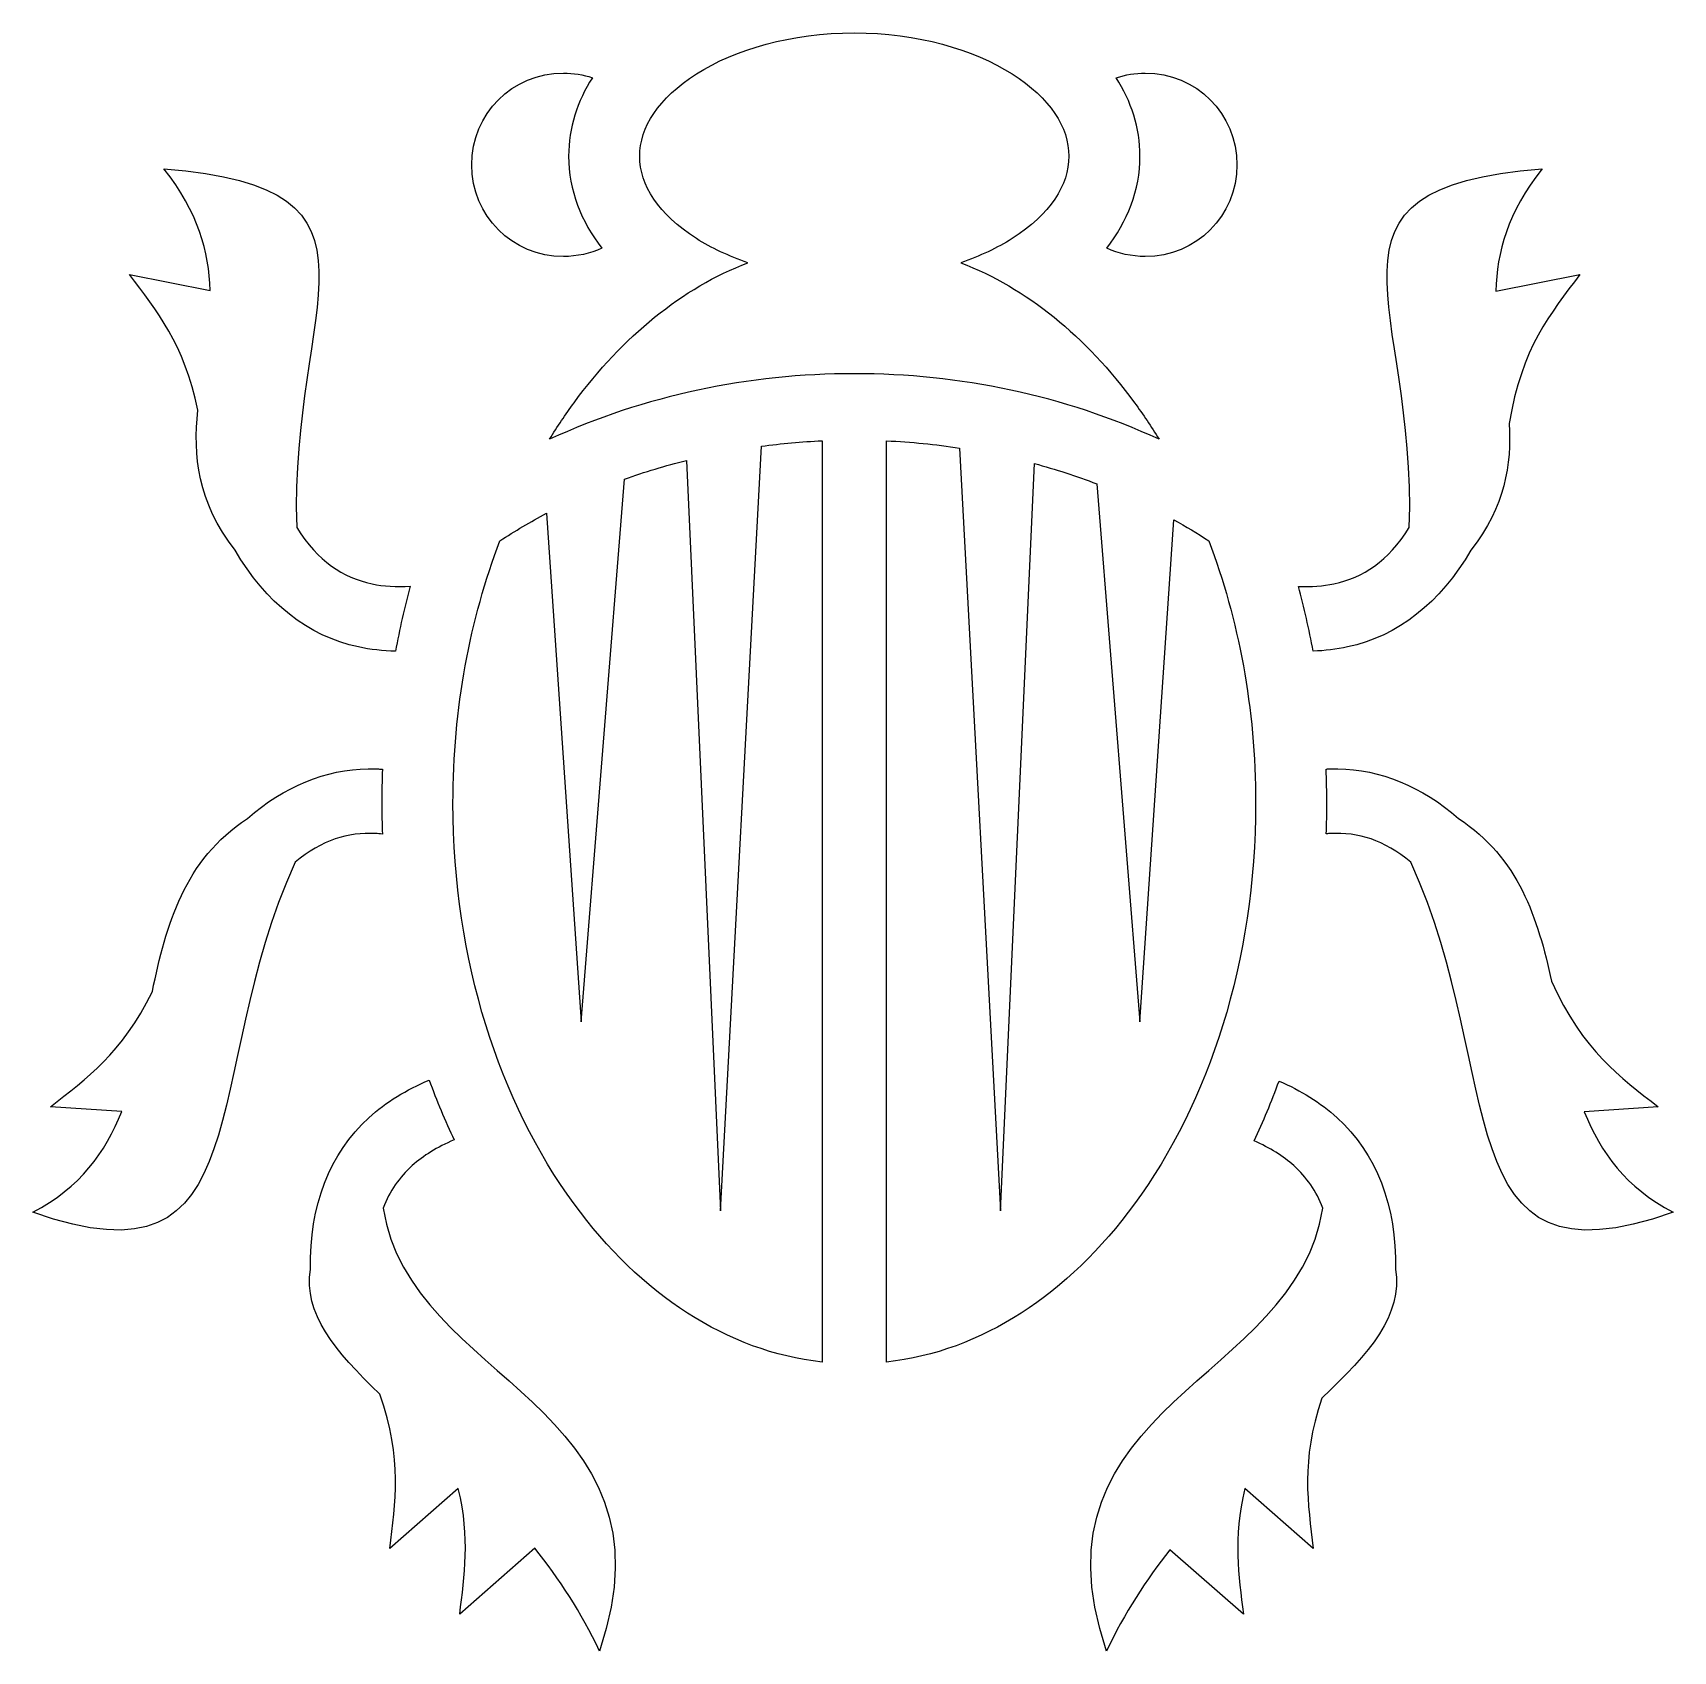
# Model space of a CAD drawing. Header units: centimetres. Extents: x -10 to 10, y -9.8 to 9.9.
import ezdxf

# ---------------------------------------------------------------- set-up
doc = ezdxf.new("R2010")
doc.units = ezdxf.units.CM
doc.header["$MEASUREMENT"] = 0
doc.layers.add('Layer 1', color=7, linetype='Continuous')

msp = doc.modelspace()

# ---------------------------------------------------------------- linework, layer by layer
at = {"layer": 'Layer 1'}
for points, knots in [([(-0.01518, 9.92786), (-0.78306, 9.92786), (-1.47196, 9.72491), (-1.93973, 9.42758), (-1.93973, 9.42758), (-2.4075, 9.1303), (-2.63213, 8.77368), (-2.63213, 8.42272), (-2.63213, 8.42272), (-2.63213, 8.0718), (-2.4075, 7.71514), (-1.93973, 7.41786), (-1.93973, 7.41786), (-1.76068, 7.30401), (-1.549, 7.20432), (-1.31311, 7.12424), (-1.31311, 7.12424), (-2.11396, 6.81608), (-2.83942, 6.22648), (-3.43374, 5.41576), (-3.43374, 5.41576), (-3.53789, 5.27365), (-3.6375, 5.12459), (-3.73254, 4.96962), (-3.73254, 4.96962), (-2.58022, 5.50317), (-1.29776, 5.77031), (-0.01501, 5.77031), (-0.01501, 5.77031), (1.26774, 5.77031), (2.55024, 5.50318), (3.70252, 4.96967), (3.70252, 4.96967), (3.60752, 5.12464), (3.50796, 5.2737), (3.40384, 5.41581), (3.40384, 5.41581), (2.80957, 6.22657), (2.08411, 6.81621), (1.2833, 7.12429), (1.2833, 7.12429), (1.51902, 7.20441), (1.73045, 7.30414), (1.90937, 7.41786), (1.90937, 7.41786), (2.3771, 7.71514), (2.60177, 8.0718), (2.60177, 8.42272), (2.60177, 8.42272), (2.60177, 8.77364), (2.3771, 9.1303), (1.90937, 9.42758), (1.90937, 9.42758), (1.44156, 9.72486), (0.75279, 9.92786), (-0.01518, 9.92786)], [0, 0, 0, 0, 0.06666667, 0.06666667, 0.06666667, 0.06666667, 0.13333333, 0.13333333, 0.13333333, 0.13333333, 0.2, 0.2, 0.2, 0.2, 0.26666667, 0.26666667, 0.26666667, 0.26666667, 0.33333333, 0.33333333, 0.33333333, 0.33333333, 0.4, 0.4, 0.4, 0.4, 0.46666667, 0.46666667, 0.46666667, 0.46666667, 0.53333333, 0.53333333, 0.53333333, 0.53333333, 0.6, 0.6, 0.6, 0.6, 0.66666667, 0.66666667, 0.66666667, 0.66666667, 0.73333333, 0.73333333, 0.73333333, 0.73333333, 0.8, 0.8, 0.8, 0.8, 0.86666667, 0.86666667, 0.86666667, 0.86666667, 1, 1, 1, 1]), ([(-3.56353, 9.43647), (-4.18593, 9.43647), (-4.68212, 8.94028), (-4.68212, 8.31788), (-4.68212, 8.31788), (-4.68212, 7.69548), (-4.18597, 7.19933), (-3.56353, 7.19933), (-3.56353, 7.19933), (-3.39536, 7.19933), (-3.23652, 7.23585), (-3.09407, 7.30095), (-3.09407, 7.30095), (-3.3464, 7.62615), (-3.50027, 8.00634), (-3.50027, 8.4227), (-3.50027, 8.4227), (-3.50027, 8.7708), (-3.39291, 9.09372), (-3.21037, 9.38033), (-3.21037, 9.38033), (-3.32119, 9.41659), (-3.43976, 9.43641), (-3.56353, 9.43641), (-3.56353, 9.43641), (-3.56353, 9.43641), (-3.56353, 9.43647), (-3.56353, 9.43647)], [0, 0, 0, 0, 0.125, 0.125, 0.125, 0.125, 0.25, 0.25, 0.25, 0.25, 0.375, 0.375, 0.375, 0.375, 0.5, 0.5, 0.5, 0.5, 0.625, 0.625, 0.625, 0.625, 0.75, 0.75, 0.75, 0.75, 1, 1, 1, 1]), ([(3.53406, 9.43647), (3.41009, 9.43647), (3.29117, 9.41652), (3.18019, 9.38005), (3.18019, 9.38005), (3.36265, 9.09356), (3.46988, 8.77072), (3.46988, 8.42271), (3.46988, 8.42271), (3.46988, 8.00651), (3.31614, 7.62641), (3.06397, 7.3013), (3.06397, 7.3013), (3.20658, 7.23594), (3.3656, 7.19934), (3.53402, 7.19934), (3.53402, 7.19934), (4.15642, 7.19934), (4.65257, 7.69545), (4.65257, 8.31789), (4.65257, 8.31789), (4.65257, 8.94037), (4.15642, 9.43648), (3.53398, 9.43648), (3.53398, 9.43648), (3.53398, 9.43648), (3.53406, 9.43647), (3.53406, 9.43647)], [0, 0, 0, 0, 0.125, 0.125, 0.125, 0.125, 0.25, 0.25, 0.25, 0.25, 0.375, 0.375, 0.375, 0.375, 0.5, 0.5, 0.5, 0.5, 0.625, 0.625, 0.625, 0.625, 0.75, 0.75, 0.75, 0.75, 1, 1, 1, 1]), ([(-8.43857, 8.26745), (-8.01697, 7.74271), (-7.88684, 7.25483), (-7.87402, 6.78483), (-7.87402, 6.78483), (-7.87402, 6.78483), (-8.85696, 6.98142), (-8.85696, 6.98142), (-8.85696, 6.98142), (-8.52105, 6.53233), (-8.18936, 6.13836), (-8.02469, 5.32464), (-8.02469, 5.32464), (-8.07727, 4.76971), (-8.03144, 4.21216), (-7.56873, 3.61781), (-7.56873, 3.61781), (-7.19875, 2.97572), (-6.67426, 2.56838), (-6.06468, 2.43669), (-6.06468, 2.43669), (-5.91642, 2.40464), (-5.76541, 2.38845), (-5.61213, 2.38503), (-5.61213, 2.38503), (-5.5625, 2.65533), (-5.50228, 2.91993), (-5.4319, 3.17834), (-5.4319, 3.17834), (-5.60129, 3.16725), (-5.75731, 3.17653), (-5.89828, 3.20701), (-5.89828, 3.20701), (-6.25713, 3.28451), (-6.55441, 3.47908), (-6.81695, 3.89393), (-6.81695, 3.89393), (-6.91706, 6.62388), (-5.45476, 8.04191), (-8.43852, 8.26734), (-8.43852, 8.26734), (-8.43852, 8.26734), (-8.43857, 8.26745), (-8.43857, 8.26745)], [0, 0, 0, 0, 0.08333333, 0.08333333, 0.08333333, 0.08333333, 0.16666667, 0.16666667, 0.16666667, 0.16666667, 0.25, 0.25, 0.25, 0.25, 0.33333333, 0.33333333, 0.33333333, 0.33333333, 0.41666667, 0.41666667, 0.41666667, 0.41666667, 0.5, 0.5, 0.5, 0.5, 0.58333333, 0.58333333, 0.58333333, 0.58333333, 0.66666667, 0.66666667, 0.66666667, 0.66666667, 0.75, 0.75, 0.75, 0.75, 0.83333333, 0.83333333, 0.83333333, 0.83333333, 1, 1, 1, 1]), ([(8.37646, 8.26745), (5.39274, 8.04198), (6.85504, 6.624), (6.75489, 3.89396), (6.75489, 3.89396), (6.49248, 3.47915), (6.19511, 3.28463), (5.8363, 3.20704), (5.8363, 3.20704), (5.70431, 3.17858), (5.55951, 3.16812), (5.4026, 3.176), (5.4026, 3.176), (5.4726, 2.91865), (5.53269, 2.65501), (5.58211, 2.38594), (5.58211, 2.38594), (5.72443, 2.39087), (5.86476, 2.40694), (6.00274, 2.43675), (6.00274, 2.43675), (6.6124, 2.56844), (7.13706, 2.97595), (7.50708, 3.6183), (7.50708, 3.6183), (7.92467, 4.15485), (8.00196, 4.66137), (7.97439, 5.16308), (7.97439, 5.16308), (8.12611, 6.08816), (8.47863, 6.50373), (8.83609, 6.98153), (8.83609, 6.98153), (8.83609, 6.98153), (7.81111, 6.77659), (7.81111, 6.77659), (7.81111, 6.77659), (7.82266, 7.24908), (7.95246, 7.73971), (8.3765, 8.26744), (8.3765, 8.26744), (8.3765, 8.26744), (8.37646, 8.26745), (8.37646, 8.26745)], [0, 0, 0, 0, 0.08333333, 0.08333333, 0.08333333, 0.08333333, 0.16666667, 0.16666667, 0.16666667, 0.16666667, 0.25, 0.25, 0.25, 0.25, 0.33333333, 0.33333333, 0.33333333, 0.33333333, 0.41666667, 0.41666667, 0.41666667, 0.41666667, 0.5, 0.5, 0.5, 0.5, 0.58333333, 0.58333333, 0.58333333, 0.58333333, 0.66666667, 0.66666667, 0.66666667, 0.66666667, 0.75, 0.75, 0.75, 0.75, 0.83333333, 0.83333333, 0.83333333, 0.83333333, 1, 1, 1, 1]), ([(-0.40903, 4.95178), (-0.65672, 4.94048), (-0.90366, 4.91796), (-1.14891, 4.88537), (-1.14891, 4.88537), (-1.14891, 4.88537), (-1.64725, -4.44008), (-1.64725, -4.44008), (-1.64725, -4.44008), (-1.64725, -4.44008), (-2.064, 4.71193), (-2.064, 4.71193), (-2.064, 4.71193), (-2.31975, 4.64826), (-2.57158, 4.57227), (-2.81796, 4.48405), (-2.81796, 4.48405), (-2.81796, 4.48405), (-3.34675, -2.13463), (-3.34675, -2.13463), (-3.34675, -2.13463), (-3.34675, -2.13463), (-3.76885, 4.06701), (-3.76885, 4.06701), (-3.76885, 4.06701), (-3.96426, 3.96399), (-4.15435, 3.85225), (-4.33803, 3.73144), (-4.33803, 3.73144), (-4.70173, 2.77887), (-4.91092, 1.68925), (-4.91092, 0.5303), (-4.91092, 0.5303), (-4.91092, -1.39188), (-4.33609, -3.12419), (-3.43378, -4.35528), (-3.43378, -4.35528), (-2.62264, -5.46194), (-1.567, -6.1564), (-0.40907, -6.28552), (-0.40907, -6.28552), (-0.40907, -6.28552), (-0.40907, 4.95178), (-0.40907, 4.95178), (-0.40907, 4.95178), (-0.40907, 4.95178), (-0.40903, 4.95178), (-0.40903, 4.95178)], [0, 0, 0, 0, 0.07692308, 0.07692308, 0.07692308, 0.07692308, 0.15384615, 0.15384615, 0.15384615, 0.15384615, 0.23076923, 0.23076923, 0.23076923, 0.23076923, 0.30769231, 0.30769231, 0.30769231, 0.30769231, 0.38461538, 0.38461538, 0.38461538, 0.38461538, 0.46153846, 0.46153846, 0.46153846, 0.46153846, 0.53846154, 0.53846154, 0.53846154, 0.53846154, 0.61538462, 0.61538462, 0.61538462, 0.61538462, 0.69230769, 0.69230769, 0.69230769, 0.69230769, 0.76923077, 0.76923077, 0.76923077, 0.76923077, 0.84615385, 0.84615385, 0.84615385, 0.84615385, 1, 1, 1, 1]), ([(0.37901, 4.95178), (0.37901, 4.95178), (0.37901, -6.28556), (0.37901, -6.28556), (0.37901, -6.28556), (1.53707, -6.15644), (2.59266, -5.46202), (3.40384, -4.35524), (3.40384, -4.35524), (4.30623, -3.12419), (4.88107, -1.39189), (4.88107, 0.53034), (4.88107, 0.53034), (4.88107, 1.68928), (4.67192, 2.77903), (4.30809, 3.73173), (4.30809, 3.73173), (4.16995, 3.82252), (4.02809, 3.9082), (3.88321, 3.98895), (3.88321, 3.98895), (3.88321, 3.98895), (3.46638, -2.1346), (3.46638, -2.1346), (3.46638, -2.1346), (3.46638, -2.1346), (2.94211, 4.42716), (2.94211, 4.42716), (2.94211, 4.42716), (2.69416, 4.52204), (2.44031, 4.60427), (2.18199, 4.67376), (2.18199, 4.67376), (2.18199, 4.67376), (1.76697, -4.44013), (1.76697, -4.44013), (1.76697, -4.44013), (1.76697, -4.44013), (1.26981, 4.86352), (1.26981, 4.86352), (1.26981, 4.86352), (0.97518, 4.90809), (0.67769, 4.93816), (0.37905, 4.95174), (0.37905, 4.95174), (0.37905, 4.95174), (0.37901, 4.95178), (0.37901, 4.95178)], [0, 0, 0, 0, 0.07692308, 0.07692308, 0.07692308, 0.07692308, 0.15384615, 0.15384615, 0.15384615, 0.15384615, 0.23076923, 0.23076923, 0.23076923, 0.23076923, 0.30769231, 0.30769231, 0.30769231, 0.30769231, 0.38461538, 0.38461538, 0.38461538, 0.38461538, 0.46153846, 0.46153846, 0.46153846, 0.46153846, 0.53846154, 0.53846154, 0.53846154, 0.53846154, 0.61538462, 0.61538462, 0.61538462, 0.61538462, 0.69230769, 0.69230769, 0.69230769, 0.69230769, 0.76923077, 0.76923077, 0.76923077, 0.76923077, 0.84615385, 0.84615385, 0.84615385, 0.84615385, 1, 1, 1, 1]), ([(-5.94471, 0.9511), (-6.46198, 0.94414), (-6.96813, 0.73836), (-7.41827, 0.34591), (-7.41827, 0.34591), (-8.18843, -0.16019), (-8.40837, -0.95105), (-8.57848, -1.76472), (-8.57848, -1.76472), (-8.95082, -2.52501), (-9.37714, -2.82246), (-9.82252, -3.17288), (-9.82252, -3.17288), (-9.82252, -3.17288), (-8.9512, -3.22913), (-8.9512, -3.22913), (-8.9512, -3.22913), (-9.14922, -3.72545), (-9.46143, -4.16049), (-10.0366, -4.4563), (-10.0366, -4.4563), (-7.21978, -5.46378), (-8.02687, -2.81133), (-6.83723, -0.18958), (-6.83723, -0.18958), (-6.50773, 0.08536), (-6.19459, 0.17834), (-5.85674, 0.16176), (-5.85674, 0.16176), (-5.82899, 0.16041), (-5.80087, 0.15805), (-5.7724, 0.15493), (-5.7724, 0.15493), (-5.77683, 0.27933), (-5.77915, 0.40448), (-5.77915, 0.53031), (-5.77915, 0.53031), (-5.77915, 0.66946), (-5.77628, 0.80778), (-5.77089, 0.94524), (-5.77089, 0.94524), (-5.78666, 0.94634), (-5.80235, 0.94811), (-5.81812, 0.94887), (-5.81812, 0.94887), (-5.86041, 0.95098), (-5.90258, 0.95165), (-5.94475, 0.9511), (-5.94475, 0.9511), (-5.94475, 0.9511), (-5.94471, 0.9511), (-5.94471, 0.9511)], [0, 0, 0, 0, 0.07142857, 0.07142857, 0.07142857, 0.07142857, 0.14285714, 0.14285714, 0.14285714, 0.14285714, 0.21428571, 0.21428571, 0.21428571, 0.21428571, 0.28571429, 0.28571429, 0.28571429, 0.28571429, 0.35714286, 0.35714286, 0.35714286, 0.35714286, 0.42857143, 0.42857143, 0.42857143, 0.42857143, 0.5, 0.5, 0.5, 0.5, 0.57142857, 0.57142857, 0.57142857, 0.57142857, 0.64285714, 0.64285714, 0.64285714, 0.64285714, 0.71428571, 0.71428571, 0.71428571, 0.71428571, 0.78571429, 0.78571429, 0.78571429, 0.78571429, 0.85714286, 0.85714286, 0.85714286, 0.85714286, 1, 1, 1, 1]), ([(5.88268, 0.9511), (5.84051, 0.95165), (5.79834, 0.95093), (5.75609, 0.94887), (5.75609, 0.94887), (5.75103, 0.94862), (5.74597, 0.94803), (5.74091, 0.94773), (5.74091, 0.94773), (5.74631, 0.80942), (5.74926, 0.67035), (5.74926, 0.53027), (5.74926, 0.53027), (5.74926, 0.40537), (5.74694, 0.28114), (5.7426, 0.15763), (5.7426, 0.15763), (5.76002, 0.15915), (5.77752, 0.16092), (5.79472, 0.16176), (5.79472, 0.16176), (6.13257, 0.17833), (6.44579, 0.08531), (6.77529, -0.18967), (6.77529, -0.18967), (7.96493, -2.81138), (7.15784, -5.46379), (9.97457, -4.45631), (9.97457, -4.45631), (9.40012, -4.16092), (9.08807, -3.72664), (8.89001, -3.23112), (8.89001, -3.23112), (8.89001, -3.23112), (9.79291, -3.17293), (9.79291, -3.17293), (9.79291, -3.17293), (9.32417, -2.80404), (8.87643, -2.49403), (8.49068, -1.64076), (8.49068, -1.64076), (8.32315, -0.87128), (8.0873, -0.13452), (7.35624, 0.3459), (7.35624, 0.3459), (6.90614, 0.73836), (6.40004, 0.94414), (5.88272, 0.95109), (5.88272, 0.95109), (5.88272, 0.95109), (5.88268, 0.9511), (5.88268, 0.9511)], [0, 0, 0, 0, 0.07142857, 0.07142857, 0.07142857, 0.07142857, 0.14285714, 0.14285714, 0.14285714, 0.14285714, 0.21428571, 0.21428571, 0.21428571, 0.21428571, 0.28571429, 0.28571429, 0.28571429, 0.28571429, 0.35714286, 0.35714286, 0.35714286, 0.35714286, 0.42857143, 0.42857143, 0.42857143, 0.42857143, 0.5, 0.5, 0.5, 0.5, 0.57142857, 0.57142857, 0.57142857, 0.57142857, 0.64285714, 0.64285714, 0.64285714, 0.64285714, 0.71428571, 0.71428571, 0.71428571, 0.71428571, 0.78571429, 0.78571429, 0.78571429, 0.78571429, 0.85714286, 0.85714286, 0.85714286, 0.85714286, 1, 1, 1, 1]), ([(-5.20108, -2.84549), (-5.47736, -2.96221), (-5.7251, -3.11254), (-5.93754, -3.30512), (-5.93754, -3.30512), (-6.41463, -3.73751), (-6.66633, -4.37905), (-6.6487, -5.15271), (-6.6487, -5.15271), (-6.73523, -5.68909), (-6.35774, -6.14889), (-5.80129, -6.6754), (-5.80129, -6.6754), (-5.52281, -7.4819), (-5.61436, -7.99585), (-5.68179, -8.5606), (-5.68179, -8.5606), (-5.68179, -8.5606), (-4.8456, -7.82595), (-4.8456, -7.82595), (-4.8456, -7.82595), (-4.69759, -8.44042), (-4.77197, -8.88255), (-4.82915, -9.3612), (-4.82915, -9.3612), (-4.82915, -9.3612), (-3.91242, -8.55571), (-3.91242, -8.55571), (-3.91242, -8.55571), (-3.61817, -8.92493), (-3.34526, -9.33852), (-3.12261, -9.8113), (-3.12261, -9.8113), (-2.11016, -6.78937), (-5.43755, -6.53864), (-5.76283, -4.40802), (-5.76283, -4.40802), (-5.68566, -4.19815), (-5.56569, -4.03167), (-5.4082, -3.88893), (-5.4082, -3.88893), (-5.27411, -3.76736), (-5.10316, -3.6627), (-4.89797, -3.57579), (-4.89797, -3.57579), (-5.00875, -3.34049), (-5.10974, -3.09655), (-5.20107, -2.84544), (-5.20107, -2.84544), (-5.20107, -2.84544), (-5.20108, -2.84549), (-5.20108, -2.84549)], [0, 0, 0, 0, 0.07142857, 0.07142857, 0.07142857, 0.07142857, 0.14285714, 0.14285714, 0.14285714, 0.14285714, 0.21428571, 0.21428571, 0.21428571, 0.21428571, 0.28571429, 0.28571429, 0.28571429, 0.28571429, 0.35714286, 0.35714286, 0.35714286, 0.35714286, 0.42857143, 0.42857143, 0.42857143, 0.42857143, 0.5, 0.5, 0.5, 0.5, 0.57142857, 0.57142857, 0.57142857, 0.57142857, 0.64285714, 0.64285714, 0.64285714, 0.64285714, 0.71428571, 0.71428571, 0.71428571, 0.71428571, 0.78571429, 0.78571429, 0.78571429, 0.78571429, 0.85714286, 0.85714286, 0.85714286, 0.85714286, 1, 1, 1, 1]), ([(5.16676, -2.85764), (5.07504, -3.10854), (4.97363, -3.35219), (4.86256, -3.58723), (4.86256, -3.58723), (5.05594, -3.67186), (5.21804, -3.77268), (5.34623, -3.88894), (5.34623, -3.88894), (5.50377, -4.03168), (5.6237, -4.19816), (5.70086, -4.40803), (5.70086, -4.40803), (5.37553, -6.53869), (2.04814, -6.78938), (3.06055, -9.81131), (3.06055, -9.81131), (3.27961, -9.34632), (3.54717, -8.93873), (3.83602, -8.57419), (3.83602, -8.57419), (3.83602, -8.57419), (4.73167, -9.36121), (4.73167, -9.36121), (4.73167, -9.36121), (4.67457, -8.8826), (4.60023, -8.44043), (4.7482, -7.82596), (4.7482, -7.82596), (4.7482, -7.82596), (5.58431, -8.56061), (5.58431, -8.56061), (5.58431, -8.56061), (5.51823, -8.00737), (5.42913, -7.50304), (5.6872, -6.72462), (5.6872, -6.72462), (6.27207, -6.17753), (6.67612, -5.70542), (6.58677, -5.15247), (6.58677, -5.15247), (6.60435, -4.3789), (6.35257, -3.73744), (5.87552, -3.30509), (5.87552, -3.30509), (5.67025, -3.11896), (5.43183, -2.9726), (5.16668, -2.8576), (5.16668, -2.8576), (5.16668, -2.8576), (5.16676, -2.85764), (5.16676, -2.85764)], [0, 0, 0, 0, 0.07142857, 0.07142857, 0.07142857, 0.07142857, 0.14285714, 0.14285714, 0.14285714, 0.14285714, 0.21428571, 0.21428571, 0.21428571, 0.21428571, 0.28571429, 0.28571429, 0.28571429, 0.28571429, 0.35714286, 0.35714286, 0.35714286, 0.35714286, 0.42857143, 0.42857143, 0.42857143, 0.42857143, 0.5, 0.5, 0.5, 0.5, 0.57142857, 0.57142857, 0.57142857, 0.57142857, 0.64285714, 0.64285714, 0.64285714, 0.64285714, 0.71428571, 0.71428571, 0.71428571, 0.71428571, 0.78571429, 0.78571429, 0.78571429, 0.78571429, 0.85714286, 0.85714286, 0.85714286, 0.85714286, 1, 1, 1, 1])]:
    msp.add_open_spline(points, degree=3, knots=knots, dxfattribs=at)

doc.saveas('drawing.dxf')
